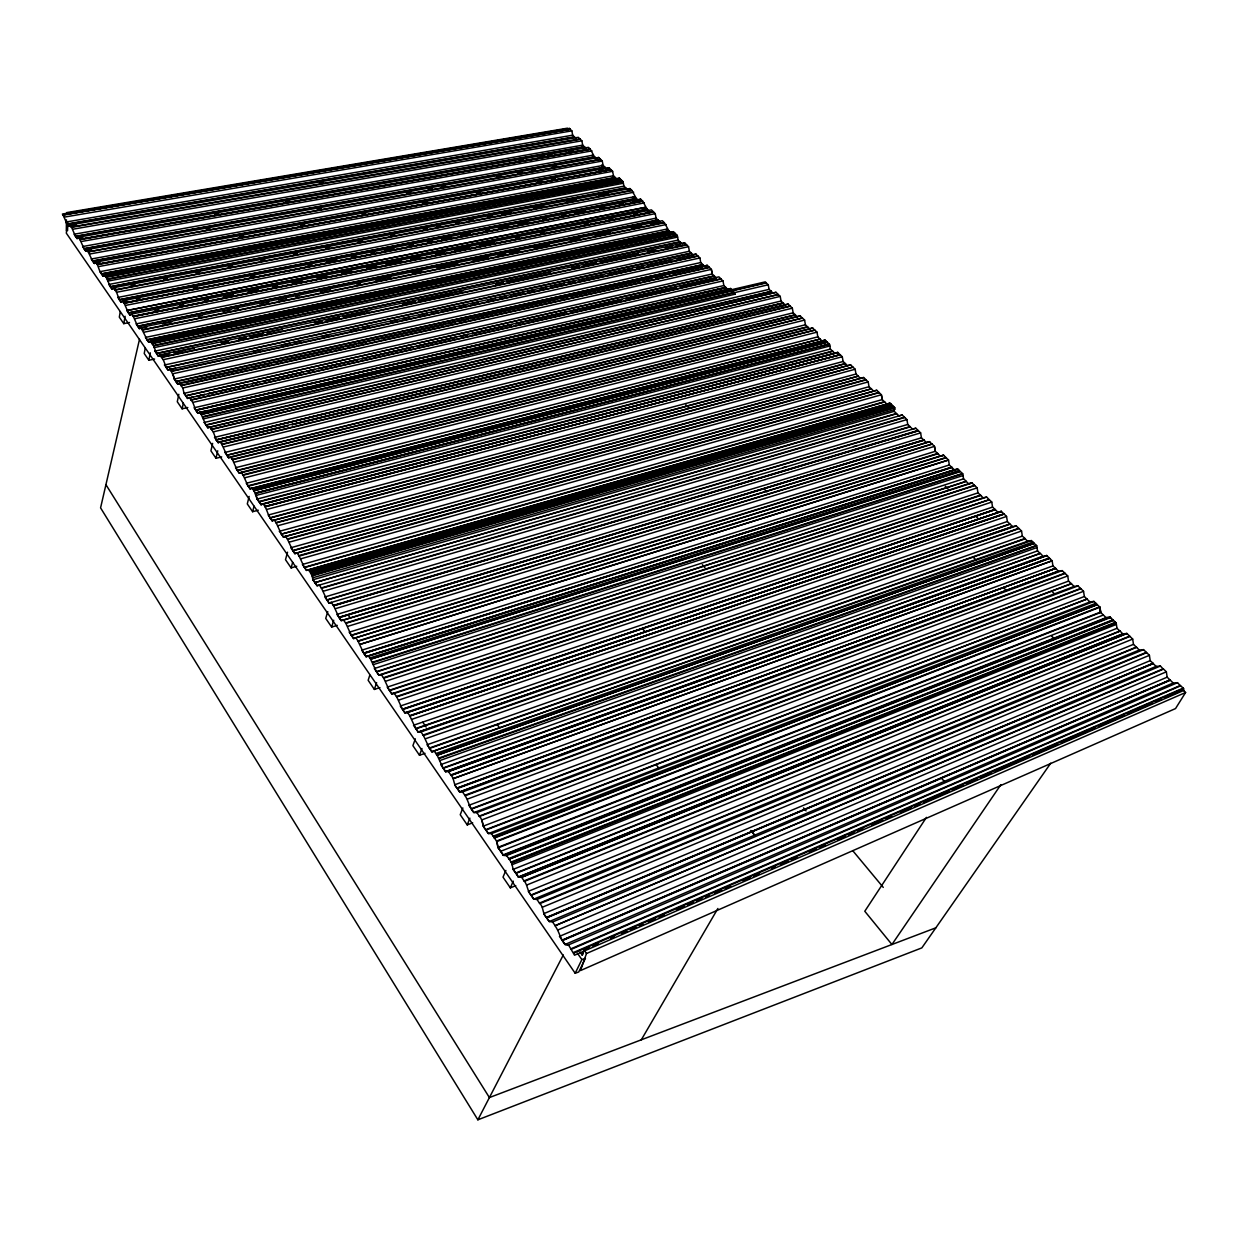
<?xml version="1.0" encoding="UTF-8"?>
<svg xmlns="http://www.w3.org/2000/svg" width="1248" height="1248" viewBox="0 0 1248 1248"><rect width="100%" height="100%" fill="white"/><g stroke="black" fill="none" stroke-linecap="round" stroke-linejoin="round"><path stroke-width="1.5" d="M153.644 345.821L156.484 353.434L680.082 241.831L682.094 244.015L684.59 242.767L688.537 246.683L689.38 251.269L691.486 253.188L166.265 367.583L167.887 369.923L175.5 368.222M166.28 367.458L167.887 369.876L695.9 253.999L697.804 256.136M702.874 264.607L175.859 381.451L171.335 371.42L698.006 256.09L699.894 257.962L700.736 262.564L702.655 264.389M211.52 429.515L778.237 294.466L776.006 292.313L207.808 427.69L204.22 422.448M211.442 429.468L209.617 426.644L207.808 427.643L206.107 425.084M720.814 278.928L722.998 280.909L723.856 285.558L727.974 289.661L730.642 288.522M735.041 294.185L730.642 288.491L197.621 412.901L195.764 410.124L725.868 287.383L195.749 410.186L192.816 402.386M66.316 230.662L66.456 219.835M795.382 314.808L793.151 312.842L792.34 308.178L790.327 306.228L221.926 444.553L219.991 441.636L218.15 442.588L216.403 440.123L213.236 431.87M67.579 230.662L67.688 223.439M802.308 318.1L800.28 315.9L228.634 457.813L226.871 455.255L795.194 314.792M232.487 459.67L237.307 470.356L807.487 326.758L805.412 324.792L804.601 320.096L802.558 318.115L232.502 459.732L230.521 456.846L228.634 457.766L226.886 455.239M773.261 293.467L771.264 291.33M243.064 475.207L241.207 472.259L239.273 473.148L235.529 467.735L805.444 324.761M790.327 306.228L788.081 304.028L785.288 305.136L783.167 302.874L216.232 439.873L214.5 437.362L781.061 301.018L783.058 303.014L216.232 439.873M253.968 490.932L252.034 487.906L250.068 488.764L248.071 485.784L820.17 339.019L248.243 486.19L250.068 488.81L820.357 341.609M263.032 503.786L837.814 352.388L840.138 354.791L264.95 506.782L840.169 354.682L842.275 356.741L843.102 361.499L845.395 363.48L270.067 517.764C267.197 513.24 266.651 507.874 263.032 503.786L261.019 504.613L259.007 501.587L832.588 351.047L834.85 353.449L261.019 504.66L259.178 501.899L832.759 351.374M814.788 330.268L812.651 327.928L809.765 328.988L807.487 326.804M105.362 276.136L620.459 179.119M814.663 330.018L242.954 474.833M281.502 534.175L858.406 376.21L855.972 374.041L855.161 369.252L850.637 364.853L272.126 520.744L268.226 515.034L843.133 361.483M845.489 363.73L270.254 518.029M287.399 539.027L285.511 536.266L283.405 536.999L281.518 534.222L283.405 536.999L863.6 377.52L868.187 381.919L869.014 386.74L871.354 388.799L292.734 550.54L287.383 539.011L865.769 379.564M852.727 367.084L276.026 522.6L274.186 519.901L272.126 520.681L270.286 517.967M292.952 550.696L294.856 553.613L876.751 390.281L881.384 394.758L882.227 399.563L886.891 404.149M873.631 391.232L871.432 388.83L292.937 550.82L294.856 553.566L297.024 552.911L299.114 556.093L879.2 392.621M304.512 567.341L306.478 570.43L890.058 403.182L894.738 407.737L895.034 409.406L313.232 577.652L308.677 569.712L306.478 570.367L304.543 567.59L884.692 401.965M309.473 571.007L891.197 404.29L309.426 570.866M151.273 342.42L674.528 232.783M311.626 574.002L893.412 406.442L894.239 411.31L896.485 413.509L314.917 582.629L896.75 413.712L898.966 415.927L902.179 415.007L904.41 417.144L906.922 419.593L907.748 424.476L910.307 426.8L327.038 600.179L321.563 588.307L904.566 417.518M321.547 588.354L319.348 585.109L317.101 585.733L315.12 582.832L317.101 585.733L902.179 414.976M918.356 430.747L333.528 605.826L331.36 602.456L329.066 603.096L327.07 600.054M931.991 444.226L929.604 441.636L343.559 620.131L341.203 620.615L339.16 617.698L924.004 440.263L921.43 437.798L920.618 432.884L915.798 428.22L912.538 429.094L910.26 426.91M931.85 444.023L345.571 623.017L343.559 620.084M943.582 455.27L940.212 456.097L937.716 453.461L351.265 635.201L345.836 623.376L932.178 444.132L934.471 446.363L935.314 451.292L349.19 632.206L351.25 635.092M339.191 617.588L341.203 620.615L929.604 441.683M363.964 653.453L366.07 656.635L368.534 656.198L370.64 659.194L960.102 471.292L957.746 468.983L954.314 469.794L951.943 467.516L949.338 464.989L948.511 460.013L943.582 455.224L940.212 456.05L353.543 638.461L351.468 635.497L937.919 453.757M974.485 485.55L972.098 482.945L968.62 483.725L378.815 675.074L376.662 671.954L378.815 675.012L381.342 674.684L972.098 482.945L968.62 483.772L966.202 481.416L376.678 671.876M989.196 499.777L396.739 696.93L402.449 709.254L995.03 509.449L992.566 507.109L991.754 502.055L986.622 497.078L983.096 497.827L980.538 495.128L389.345 690.3L383.698 678.194L974.766 485.55L977.153 487.874L977.98 492.882L980.507 495.16M1004.094 514.051L409.812 715.993L1004.094 514.051L1006.543 516.438L1007.37 521.508L1009.866 523.942L415.756 728.52L409.687 715.712L1003.782 513.817L1001.348 511.384L997.76 512.148L995.14 509.418M370.625 659.178L960.398 471.572L962.754 473.866L963.565 478.842L966.264 481.26L376.459 671.658L370.765 659.646M200.398 413.384L765.274 281.861L766.054 282.61L201.037 414.305L199.384 411.871M67.236 224.234L68.624 226.294L76.284 224.968L68.624 226.34L67.22 224.219L574.548 137.03L67.08 224.047L63.102 215.062L570.211 129.277L571.834 130.884M71.495 227.292L580.211 139.168L581.849 140.837L582.707 145.189M383.479 677.882L381.326 674.622L378.815 675.012M75.504 236.293L74.084 234.234L582.722 145.158L584.407 146.78L75.504 236.293L71.495 227.167M79.919 239.569L590.32 149.198L594.563 156.967L84.037 248.633L79.81 239.242L590.117 148.996L588.448 147.342L78.406 237.198L77.064 238.555L75.566 236.153M396.552 696.821L394.321 693.389L391.747 693.716L387.192 687.133L978.011 492.866M84.162 248.664L85.628 250.926L91.369 249.881M402.667 709.566L404.882 712.78L407.519 712.499L1001.348 511.43L404.882 712.78L402.698 709.566L995.342 509.683M1055.824 568.604L1058.398 571.225L1062.235 570.632L1064.825 573.097L1067.726 575.921L1068.538 581.1L1071.439 583.705M409.718 715.728L407.519 712.436L404.882 712.733M621.161 180.055L619.414 178.074L617.12 179.369L615.373 177.668L613.47 175.734L612.612 171.319L608.977 167.716L606.731 169.073L604.999 167.341L92.68 261.004M610.771 169.697L97.235 264.56L610.912 169.666L97.11 264.202L95.675 262.096L94.286 263.453L92.742 260.988M1007.386 521.492L413.509 725.26L418.236 732.092L420.935 731.812L423.415 735.556L1019.054 528.59L1021.535 531.008L1022.346 536.11L1025.06 538.512M494.114 837.642L1097.257 604.64L494.458 838.048L493.818 837.283M106.127 277.228L621.348 180.008L623.064 181.756L623.938 186.186L625.841 187.84L110.308 286.634L106.127 277.196M253.126 489.528L826.41 341.312M1112.764 619.788L1113.481 620.49L508.997 859.201L1113.044 620.194M1112.795 619.866L508.654 858.577M436.847 755.056L434.569 751.499L431.808 751.67L429.468 748.114M515.892 873.07L518.45 877.063L521.633 877.282L1126.882 633.485L1122.763 633.875L1119.986 630.911M115.066 290.16L631.925 190.507L636.324 198.494L119.293 299.645L116.563 292.266L113.412 287.711L111.961 289.021L110.464 286.853L625.903 188.105L627.65 189.883L629.959 188.557L631.722 190.289L114.878 289.864M1139.33 650.068L1133.48 644.358L1132.685 639.07L1126.882 633.438L521.617 877.219L518.435 877.016L515.954 873.397L1120.08 631.192M119.293 299.536L117.796 297.43L634.546 196.7M1143.527 649.662L1139.33 650.021L533.707 899.153L531.118 895.175L533.707 899.153L536.968 899.434L1143.527 649.615L1149.408 655.325L1150.204 660.66L1153.105 663.328L546.359 917.452C542.272 913.832 543.738 906.656 539.807 903.63L1146.584 652.735M124.129 303.248L642.626 201.115L647.088 209.071L128.404 312.811L124.145 303.202L642.626 201.115M450.731 774.899L448.422 771.514L1046.713 555.485L1052.126 560.758L1052.938 565.906L1055.605 568.355L457.002 788.143C453.274 784.586 454.49 778.144 450.731 774.961L1049.256 557.965M128.466 312.686L130.104 315.26L131.617 314.059L651.44 209.867L655.247 213.642L656.089 218.166L659.942 221.988L650.395 223.938M1163.261 669.115L1160.406 666.026L552.583 921.976L549.245 921.554L546.624 917.826L1153.09 663.281M459.623 791.918L1058.398 571.178L459.623 791.965L457.283 788.362L459.623 791.965L462.524 791.918L1062.251 570.586M1163.183 668.803L555.142 925.673L552.568 921.929M1065.09 573.518L465.161 795.74L462.509 791.856M1180.421 685.792L1177.519 682.672L1173.182 682.999L1167.161 677.18L1166.365 671.814L1163.557 669.084L555.173 925.688M653.453 211.864L133.318 316.508L137.639 326.18L657.93 219.898M137.81 326.274L139.355 328.661L140.899 327.413L147.124 339.721L668.959 230.786L670.94 232.939L673.405 231.676L677.305 235.544L678.148 240.115L680.02 241.972M147.139 339.768L148.73 342.233L150.322 341.016L152.022 343.684L675.464 233.797M580.008 139.168L578.354 137.311L69.935 224.968L68.624 226.34M586.264 148.715L584.501 146.734M308.693 569.759L890.058 403.182L886.891 404.102M594.75 157.123L84.178 248.836L85.613 250.879L86.986 249.553L92.68 261.128L604.984 167.092L603.112 165.438L602.254 161.039L598.65 157.466L596.435 158.839L594.688 156.858M163.238 359.674L166.234 367.349L691.298 253.032M500.635 851.308L1103.357 615.03M615.373 177.668L101.587 274.014L103.069 276.151L106.876 275.387M621.13 179.837L105.924 276.947L104.489 274.825L103.054 276.104L99.965 271.643L97.297 264.436M67.876 222.815L66.3 233.126L575.188 973.253L578.744 971.958L585.437 958.308L581.864 959.603L575.188 973.253M185.921 395.866L714.386 275.948L712.218 273.998L711.36 269.396L709.472 267.478L181.1 385.694L182.801 387.972L711.376 269.365L712.249 273.967L184.064 393.338L182.816 387.941M126.688 300.877L120.962 302.047L119.465 299.848L636.511 198.463L638.29 200.46L640.645 199.196L642.408 200.912L123.942 302.952L122.444 300.768L120.962 302.047L119.465 299.785M720.97 279.084L191.069 400.093L189.306 397.301M649.054 211.162L647.166 209.056M195.749 410.14L194.08 407.784L723.871 285.542M539.526 903.256L536.968 899.387M658.102 220.163L137.795 326.399L139.355 328.598L146.983 327.038M664.232 222.784L662.36 220.709L140.915 327.46M543.769 913.661L549.245 921.554L1156.147 666.385L1160.39 666.073M211.52 429.452L213.221 431.886L780.218 296.4L781.045 301.049M680.207 241.956L156.655 353.543M120.307 311.594L119.309 317.148L123.77 323.653L129.496 322.499M369.814 657.992L959.182 470.387M1177.519 682.672L568.464 944.923L565.048 944.486C560.352 939.011 559.291 931.819 555.313 926.141M571.444 949.229L1180.717 685.776L1183.572 688.553L1183.853 690.394L574.532 955.219L568.464 944.861L565.048 944.424L562.427 940.571M123.77 323.653L125.112 316.259M691.454 253.344L693.358 255.232L695.9 253.999M697.772 255.918L171.132 371.108L169.541 368.768M571.1 948.745L1180.374 685.433M226.793 454.943L221.879 444.569M172.957 373.714L174.221 379.049L177.653 384.025L707.335 265.356L709.41 267.556M145.283 347.927L144.222 353.496L148.855 360.251L154.565 359.034M714.355 276.12L716.305 278.054L680.3 286.244L716.305 278.008M148.855 360.251L150.29 352.825M726.008 287.711L195.92 410.498L197.621 412.948L207.09 410.701M178.838 394.29L177.278 401.747L182.13 408.829L187.808 407.519M253.968 490.885L827.486 342.342L829.561 344.37L830.388 349.112L832.51 351.187M182.13 408.829L183.316 403.229M771.264 291.517L206.092 425.209M783.26 303.202L216.403 440.045L218.15 442.588L288.101 425.693L218.15 442.588M790.078 306.025L221.723 444.241M569.353 128.435L62.4 214.048L63.055 215.202M226.871 455.255L795.444 314.933M435.926 753.527L1032.907 542.069M212.628 443.383L210.928 450.856L216.013 458.281L221.692 456.877M276.104 522.912L852.868 367.24M802.308 317.928L232.284 459.482M216.013 458.281L217.729 450.793M807.69 327.007L237.479 470.605L239.273 473.21L809.765 328.988M139.495 339.331L100.573 507.858L477.875 1119.815L921.835 947.887L1050.738 763.183M858.156 376.069L281.486 534.066L279.443 531.258M820.139 339.128L822.229 341.172L825.146 340.127L827.284 342.42M287.617 539.354L865.956 379.938M292.75 550.415L290.831 547.732L869.029 386.708M249.148 496.423L247.291 503.911L252.626 511.711L258.274 510.214M252.626 511.711L254.046 506.095M309.691 571.21L891.212 404.352M878.92 392.418L298.896 555.625M892.242 405.366L310.674 572.848L892.492 405.694M287.539 552.193L285.496 559.697L291.127 567.902L296.743 566.296M493.178 836.207L1095.9 603.299M291.127 567.902L292.672 562.271M904.394 417.191L321.298 587.964M918.06 430.466L333.341 605.358M945.89 457.532L357.989 640.957L355.945 637.978L353.543 638.461L351.484 635.388M79.888 239.538L590.32 149.245M327.756 611.582L325.728 618.415L331.656 627.058L337.241 625.342M331.656 627.058L333.7 620.225M363.823 653.141L951.803 467.204M974.47 485.316L383.432 677.711M980.647 495.487L389.563 690.612L391.747 693.716L394.321 693.436L986.622 497.078M369.798 675.199L368.144 680.3L374.384 689.426L379.938 687.601M374.384 689.426L376.631 682.609M582.27 955.157L584.048 950.04L589.415 947.716M583.159 952.645L582.27 955.235L580.039 952.021M1185.6 692.5L586.482 953.519L580.507 970.57L1175.538 708.568L1185.6 692.5L1182.995 689.972M415.334 738.847L412.901 745.649L419.5 755.274L425.006 753.34M1064.809 573.144L464.833 795.257M133.318 316.586L653.437 211.895M615.202 177.497L101.431 273.796L99.965 271.658L613.47 175.734M419.5 755.274L421.964 748.488M465.145 795.662C468.296 800.686 469.451 807.628 473.881 812.588L1074.076 586.451L1077.991 585.936L1080.924 588.822M423.431 735.431L429.296 748.082L1024.92 538.512M481.915 819.874L483.272 826.129L485.94 830.029L488.374 833.524L491.416 833.648L496.86 841.511L498.217 847.813L1100.767 612.44L1099.925 607.23L1093.95 601.411L1089.972 601.942L488.374 833.57L485.94 830.029L1087.102 599.04L485.69 829.686C481.79 825.942 483.226 819.593 479.201 816.098L1080.612 588.448M1096.586 604.048L493.849 837.283M437.128 755.274L1034.202 543.332L1036.729 545.782L1037.54 550.914L1040.099 553.41L443.04 767.988L437.112 755.18L1034.218 543.395L1031.394 540.587L1027.681 541.242L431.808 751.733L429.546 748.41L1025.17 538.808L1027.666 541.289L1031.394 540.634M152.069 343.668L153.629 345.836L677.305 235.544M462.883 807.955L460.231 814.71L467.22 824.897L472.68 822.838M1129.596 636.137L524.098 880.854C527.514 884.536 527.28 890.947 530.884 895.05L1136.46 647.026M156.593 353.402L154.892 351.094M467.22 824.897L469.903 818.158M668.912 230.911L664.388 222.721L142.584 330.049M1146.272 652.361L539.479 903.068M457.267 788.455L454.678 784.774M686.572 244.967L161.663 357.427L159.869 354.791L158.246 355.976L156.64 353.668L158.246 355.93L169.666 353.496L158.246 355.976M1170.312 680.238L562.38 940.618M505.877 870.433L503.006 877.141L510.338 887.858L515.752 885.659M181.1 385.694L179.353 382.933L177.668 384.072L176.03 381.623L702.874 264.654L704.761 266.573L707.335 265.356L179.353 382.996M714.168 275.933L185.734 395.756L184.064 393.338L185.858 395.725M510.338 887.858L513.256 881.15M766.054 282.812L768.253 284.762L769.064 289.38L771.139 291.19M771.077 291.33L205.92 424.96L201.271 414.586L766.288 282.922M778.237 294.528L780.218 296.4M819.92 338.863L817.83 336.882L817.003 332.155L814.944 330.158L243.126 475.223L248.071 485.924L246.262 483.272L817.846 336.851M477.875 1119.815L563.316 954.954M562.24 940.181L1170.031 679.973L562.115 940.243L559.463 936.39L1167.192 677.149M884.489 401.684L304.325 567.31L299.083 556.031M641.316 1039.802L717.896 908.466M910.088 426.613L326.851 599.882L324.839 596.981L907.78 424.445M276.26 523.021L281.33 534.035M918.216 430.81L333.606 605.701L338.957 617.417L923.738 440.06M926.453 817.362L864.786 911.258L891.93 944.518L1000.865 784.664M1049.537 558.308L450.996 775.367L1049.474 558.386M363.776 653.141L361.67 650.208M1119.784 630.926L1116.991 628.306L1116.196 623.033L1110.127 617.152L1106.087 617.635L503.131 854.911L506.236 855.052L511.789 863.023L513.131 869.388L515.658 873.038L1119.971 630.942M1129.908 636.449L524.456 881.369M68.624 226.294L69.935 224.921L71.432 227.308M429.421 748.036L427.034 744.76L1022.377 536.094M457.018 788.096L1055.527 568.433M103.069 276.151L104.489 274.872L619.414 178.074M923.754 439.967L338.941 617.339L336.929 614.437L921.461 437.783M531.164 895.237L528.341 891.322L1133.512 644.342M187.559 398.362L193.253 397.067L187.574 398.408L185.921 395.975L187.574 398.408L718.926 276.853L720.845 278.756L190.975 399.937M606.731 169.026L608.977 167.716L95.69 262.142M207.808 427.69L776.006 292.313M638.29 200.413L640.645 199.15L122.46 300.815M592.987 946.156L598.354 943.831M610.88 938.387L614.453 936.842M621.598 933.738L626.964 931.414M630.536 929.854L635.903 927.529M639.475 925.969L643.063 924.425M648.414 922.085L655.574 918.98M659.147 917.436L664.513 915.096M677.024 909.667L684.185 906.563M687.757 905.018L693.124 902.678M696.696 901.134L702.062 898.794M705.635 897.25L709.207 895.69M714.574 893.365L721.718 890.261M725.306 888.701L730.657 886.376M743.184 880.948L750.329 877.843M753.901 876.283L759.268 873.959M771.779 868.53L775.367 866.97M780.718 864.646L787.878 861.541M791.45 859.981L796.817 857.657M809.328 852.228L816.488 849.108M820.061 847.564L825.427 845.239M837.938 839.795L845.083 836.69M848.671 835.146L854.022 832.806M857.61 831.262L862.961 828.937M871.9 825.053L882.632 820.388M886.205 818.844L891.571 816.504M900.51 812.62L911.243 807.971M914.815 806.411L920.182 804.086M923.754 802.542L948.792 791.669M952.364 790.109L963.082 785.46M966.67 783.9L977.387 779.251M980.975 777.691L991.692 773.027M995.264 771.482L1029.241 756.725M1032.814 755.18L1057.852 744.307M1061.424 742.763L1095.401 728.005M1098.973 726.461L1123.996 715.588M1127.568 714.028L1152.606 703.17M1156.178 701.61L1161.545 699.286M1165.117 697.726L1181.216 690.737M250.068 488.81L825.146 340.08L822.229 341.125M573.674 952.442L1183.135 688.132M574.064 953.004L1183.572 688.553M565.048 944.486L1173.182 682.999M558.074 929.916L1166.365 671.814M1153.386 663.577L546.671 917.717M543.754 913.661L1150.235 660.629M542.365 907.234L1149.408 655.325M531.133 895.424L1136.585 647.338M526.937 884.957L1132.685 639.07M518.435 877.016L1122.763 633.875L518.45 877.063M513.131 869.388L1117.022 628.29M511.446 862.586L1115.837 622.705L1116.133 624.499L511.945 864.739L511.477 862.571M511.774 863.039L1116.196 623.033M511.087 862.056L1115.431 622.3M497.936 847.345L503.443 855.301L1106.43 617.963L1110.47 617.526L506.548 855.504L503.443 855.364L497.905 847.361L496.564 841.043L1099.582 606.887L1100.393 612.128L1106.43 618.01M506.236 855.052L1110.127 617.152M497.905 847.361L1100.424 612.113M496.86 841.511L1099.925 607.23M491.416 833.648L1093.95 601.411M483.257 826.145L1084.387 596.497L1087.024 599.118M481.884 819.889L1083.545 591.302L1084.356 596.513M935.86 927.81L489.403 1097.569L105.924 484.661M272.126 520.744L850.637 364.853M1074.076 586.498L1071.486 583.752L471.479 809.11L473.881 812.542L476.845 812.604L1077.991 585.889M1068.569 581.084L468.842 805.303L471.245 808.766L1071.314 583.596M467.485 799.079L1067.726 575.921M457.252 788.549L1055.668 568.308M454.662 784.789L1052.969 565.89M1052.126 560.758L453.336 778.596L1052.095 560.773M445.598 771.685L1042.938 556.156L1040.364 553.379L443.274 768.316L445.598 771.623L1046.713 555.532L448.422 771.576L445.598 771.623L440.747 764.603L1037.572 550.883M439.031 758.004L1036.339 545.407M439.374 758.488L1036.729 545.782M439.826 760.562L1037.01 547.529M1031.394 540.587L431.808 751.733M436.8 754.79L1033.952 543.379M425.662 738.691L1021.535 531.008M1016.278 525.892L420.935 731.874L418.236 732.092L416.021 728.832L1010.147 524.176L1012.612 526.625L418.236 732.092L1012.612 526.578L1016.262 525.938L1018.758 528.31L423.134 735.041M834.85 353.418L837.814 352.435L261.019 504.613M412.168 719.207L1006.543 516.438M407.519 712.436L1001.348 511.384M995.046 509.512L402.449 709.254L400.265 706.04L992.597 507.078M396.458 696.509L989.102 499.762M398.892 700.034L991.754 502.055M391.747 693.779L983.096 497.827M385.835 681.174L977.153 487.874M963.596 478.826L374.306 668.554L376.444 671.58M372.668 662.158L962.38 473.507M372.965 662.594L962.754 473.866M373.417 664.607L963.004 475.55M951.694 467.236L363.745 653.203L358.036 641.207M363.964 653.578L951.974 467.516M366.07 656.588L954.314 469.794L366.07 656.635L363.995 653.578M368.534 656.198L957.746 468.983M361.639 650.224L949.354 464.958M943.582 455.224L353.543 638.508L355.961 638.024M946.187 457.751L358.098 641.347M347.864 626.324L934.471 446.363L935.298 451.308L937.716 453.461M335.587 608.618L920.618 432.884M393.214 583.768L396.942 582.644M464.022 562.661L467.75 561.553M510.604 548.792L514.332 547.669M547.872 537.685L551.6 536.578M581.412 527.686L585.14 526.578M665.262 502.71L668.99 501.602M736.07 481.619L739.799 480.496M749.112 477.719L752.84 476.611M782.652 467.735L786.38 466.627M853.46 446.644L857.189 445.52M329.066 603.096L915.798 428.22M323.513 591.178L906.922 419.593M894.254 411.294L312.936 579.758L311.641 573.986M312.515 575.281L894.41 407.41M312.796 575.687L894.738 407.737M301.064 558.745L881.384 394.758L882.211 399.594L302.375 564.486L304.543 567.466M294.856 553.566L876.751 390.25M289.505 542.069L868.187 381.919M283.405 536.999L863.6 377.473M279.427 531.289L856.003 374.026M278.117 525.626L855.161 369.252M264.841 506.438L839.935 354.713M266.9 509.418L842.275 356.741M256.292 495.362L829.858 345.992M254.062 490.823L257.15 499.06L830.419 349.097M253.843 490.62L827.237 342.108M255.59 493.038L829.249 344.058M255.59 493.085L829.234 344.105M255.856 493.459L829.561 344.37M244.967 477.734L817.003 332.155M241.207 472.306L812.651 327.928M331.36 602.456L329.066 603.049L327.07 600.163M234.234 462.228L804.601 320.096M230.537 456.893L800.28 315.9M224.936 452.447L793.182 312.827M223.657 446.956L792.34 308.178M220.007 441.683L788.081 304.028M211.333 429.218L778.128 294.59M204.22 422.479L769.096 289.364M202.691 416.692L734.479 292.297M202.94 417.05L768.253 284.762M203.377 418.891L735.072 294.185M210.881 409.859L309.364 386.911M313.17 386.084L400.296 365.789M404.087 364.946L438.173 356.975M441.964 356.148L470.371 349.502M474.162 348.66L631.379 312.078M635.17 311.236L727.974 289.614M722.998 280.909L192.8 402.402L191.038 400.031M197.044 396.193L204.625 394.477L197.044 396.256M263.375 381.108L303.17 372.044L274.747 378.565M306.961 371.186L314.543 369.455L306.961 371.233M361.92 358.675L413.088 347.022L373.292 356.132M460.465 336.242L468.047 334.511M566.592 312.078L515.424 323.731L523.006 322.046M621.551 299.582L570.383 311.22L577.964 309.535M215.998 391.934L208.416 393.666L248.212 384.556L219.788 391.076M263.375 381.155L270.956 379.423M361.92 358.722L369.502 356.99M424.46 344.479L416.879 346.211L456.674 337.1L428.251 343.621M460.465 336.289L468.047 334.558M526.796 321.188L566.592 312.125M581.755 308.677L621.551 299.614M180.976 385.351L709.238 267.244M174.205 379.064L700.752 262.548M177.668 384.072L181.459 383.167M185.266 382.325L248.056 368.332M251.878 367.52L259.475 365.773M263.297 364.978L270.894 363.23M274.716 362.435L282.313 360.688M286.12 359.845L331.796 349.658M335.603 348.863L343.216 347.116M347.022 346.32L354.619 344.573M358.441 343.777L366.038 342.03M381.264 338.629L444.07 324.636M447.876 323.84L455.473 322.093M459.295 321.298L466.892 319.55M470.699 318.739L556.327 299.614M560.149 298.818L567.746 297.071M571.553 296.26L640.068 280.956M643.874 280.145L651.472 278.413M655.278 277.602L662.891 275.855M672.407 273.749L702.858 266.947M172.942 373.729L699.894 257.962M253.562 351.234L261.175 349.518M282.126 344.994L289.723 343.278M293.545 342.498L301.158 340.798M322.109 336.274L329.706 334.558M350.657 330.034L358.27 328.318M362.076 327.538L369.689 325.837M390.64 321.313L398.252 319.597M402.059 318.817L409.672 317.101M419.203 315.073L426.816 313.373M430.622 312.577L438.235 310.877M442.042 310.081L455.364 307.133M459.186 306.353L466.799 304.637M470.605 303.857L478.218 302.141M487.734 300.113L495.347 298.412M499.169 297.617L506.782 295.916M510.588 295.121L523.91 292.172M527.717 291.392L535.33 289.676M539.136 288.896L546.749 287.18M550.571 286.4L563.893 283.452M567.7 282.656L575.312 280.956M579.119 280.16L603.876 274.716M607.682 273.936L632.44 268.492M636.246 267.696L643.859 265.996M647.665 265.2L672.407 259.756M676.229 258.976L691.454 255.606M164.486 364.993L689.395 251.254M688.537 246.683L163.223 359.689L161.538 357.443M159.869 354.853L684.59 242.767M194.438 348.192L173.472 352.669L183.004 350.688M221.099 342.498L228.727 340.876L221.114 342.545M245.872 337.21L238.243 338.832L245.872 337.256M263.016 333.544L249.678 336.398L263.016 333.59M266.822 332.732L282.064 329.472M369.689 310.752L343.013 316.446L363.979 312.016M415.397 300.971L402.074 303.826L415.412 301.018M419.203 300.16L463.024 290.8M503.022 282.251L495.409 283.873L503.022 282.298M550.649 272.064L506.828 281.44L539.214 274.56M638.274 253.344L600.179 261.487L626.839 255.824M655.418 249.678L647.806 251.3L655.418 249.725M676.369 245.201L680.176 244.39L676.369 245.248M266.822 332.779L270.629 331.968M419.219 300.206L451.604 293.28M161.46 357.146L686.447 244.624M154.066 347.63L677.602 237.104M154.892 351.125L678.179 240.084M154.456 340.985L148.73 342.233L147.155 339.94L669.068 230.864M158.262 340.236L167.794 338.192M194.485 332.654L202.098 331.016M205.92 330.268L215.436 328.224M242.128 322.686L263.078 318.24M289.77 312.718L310.736 308.272M325.978 305.136L339.316 302.297M343.138 301.548L352.669 299.504M379.345 293.966L400.312 289.536M415.553 286.385L423.181 284.747M426.988 283.998L447.954 279.568M463.211 276.416L476.549 273.577M480.355 272.828L495.596 269.584M499.418 268.835L507.047 267.197M516.578 265.247L537.529 260.816M552.786 257.665L560.399 256.027M564.221 255.278L585.187 250.848M600.428 247.697L613.766 244.858M617.588 244.109L632.83 240.88M636.636 240.115L644.264 238.477M653.796 236.527L669.037 233.298M151.866 343.294L675.246 233.501M153.41 345.509L677.024 235.264M667.072 229.055L145.423 337.428L146.983 339.659M144.175 332.186L666.214 224.531M162.24 323.965L171.772 321.968M198.463 316.54L202.285 315.713M223.252 311.47L230.88 309.847M234.702 309.067L238.508 308.287M259.49 304.044L269.022 302.032M278.554 300.128L286.182 298.522M295.714 296.572L299.536 295.792M320.518 291.533L330.034 289.536M356.741 284.107L360.547 283.28M375.804 280.207L391.061 277.04M412.043 272.782L421.574 270.785M436.831 267.696L457.798 263.359M473.054 260.286L488.311 257.104M497.843 255.2L505.471 253.594M509.293 252.86L518.825 250.864M534.082 247.775L549.338 244.608M570.305 240.349L579.852 238.352M595.109 235.279L610.35 232.112M631.332 227.854L640.864 225.857M664.17 222.503L142.459 329.753M656.105 218.15L136.079 323.918L137.748 326.134M154.908 310.284L158.714 309.473M179.712 305.308L183.518 304.496M204.5 300.284L208.322 299.52M223.595 296.509L233.126 294.544M248.383 291.533L257.93 289.567M273.187 286.556L277.009 285.745M292.266 282.734L301.813 280.769M317.07 277.758L326.617 275.792M341.874 272.782L351.406 270.816M366.678 267.805L376.21 265.84M385.757 263.983L401.014 260.879M410.561 259.007L420.092 257.041M435.365 254.03L444.896 252.065M454.444 250.208L469.7 247.088M479.248 245.232L494.504 242.128M515.486 237.916L519.308 237.151M540.29 232.939L544.112 232.175M584.189 224.172L587.995 223.361M608.977 219.196L612.799 218.4M633.781 214.188L637.603 213.424M647.26 209.352L128.56 313.03L130.088 315.214L131.617 313.997L133.115 316.212L653.234 211.645M134.846 318.708L655.247 213.642M128.388 312.764L126.89 310.565L645.263 207.355M126.875 310.596L645.247 207.386M125.642 305.401L644.405 202.878M136.235 299.052L140.057 298.256M193.502 287.804L197.324 287.009M250.77 276.557L254.592 275.761M308.038 265.309L311.86 264.514M327.132 261.565L336.679 259.646M351.952 256.651L355.758 255.902M371.03 252.892L374.852 252.143M384.4 250.318L393.947 248.399M409.219 245.404L413.026 244.655M428.298 241.66L432.12 240.895M441.667 239.07L451.214 237.151M460.762 235.326L470.293 233.407M485.566 230.412L489.388 229.663M498.935 227.822L508.482 225.904M518.029 224.078L527.561 222.16M542.849 219.211L546.655 218.416M561.928 215.452L565.75 214.656M575.297 212.831L584.828 210.912M600.116 207.964L603.923 207.168M619.195 204.204L623.017 203.424M632.564 201.583L636.371 200.788M113.412 287.758L629.959 188.557M115.768 288.241L111.961 289.021L108.826 284.45L623.953 186.155M131.056 285.34L134.878 284.56M163.519 279.1L167.341 278.32M195.998 272.86L199.805 272.08M228.462 266.62L232.284 265.84M260.941 260.38L264.748 259.6M293.405 254.14L297.211 253.36M325.868 247.9L329.69 247.12M358.348 241.644L362.154 240.864M390.811 235.404L394.633 234.624M423.275 229.164L427.097 228.384M436.644 226.59L440.466 225.81M455.754 222.924L459.56 222.144M469.123 220.35L472.945 219.57M488.218 216.684L492.04 215.904M501.587 214.11L511.134 212.238M534.066 207.87L543.613 205.982M566.53 201.63L576.077 199.742M598.993 195.39L608.54 193.502M116.548 292.282L633.688 192.239M107.375 279.022L622.83 181.459M107.578 279.334L623.095 181.724M107.999 281.081L623.392 183.253M133.63 270.348L137.452 269.63M233.002 251.644L236.824 250.926M259.756 246.62L263.578 245.903M273.14 244.14L276.962 243.376M345.758 230.428L349.58 229.71M359.143 227.916L362.965 227.198M399.266 220.412L403.088 219.648M439.405 212.862L443.227 212.098M458.515 209.212L462.337 208.494M471.884 206.7L475.706 205.982M485.269 204.235L489.091 203.471M498.638 201.708L502.46 200.944M525.392 196.669L529.214 195.92M565.531 189.119L575.078 187.278M584.641 185.484L588.463 184.766M598.01 183.004L601.832 182.255M611.395 180.492L615.217 179.728M98.732 266.557L612.612 171.319M94.286 263.453L100.012 262.345M239.6 236.636L243.422 235.934M300.799 225.42L304.606 224.671M361.982 214.141L365.804 213.392M423.166 202.878L426.988 202.129M476.705 192.972L480.527 192.27M537.888 181.74L541.71 181.007M551.273 179.244L555.095 178.526M599.071 170.477L602.893 169.728M603.112 165.438L91.229 259.022L92.664 261.082M86.986 249.6L598.65 157.466M85.613 250.879L91.354 249.834M206.154 229.148L209.976 228.462M407.035 192.941L410.857 192.239L407.035 192.988M431.902 188.448L428.08 189.15L431.902 188.495M441.464 186.732L445.302 186.046M496.954 176.732L500.776 176.03M521.82 172.24L517.998 172.942L521.82 172.286M531.383 170.524L535.22 169.837M556.265 166.031L552.427 166.733L556.265 166.078M89.996 253.952L602.254 161.039M592.862 155.236L82.602 246.542L84.022 248.57M82.805 237.494L77.064 238.555L75.66 236.48L584.594 147.014M214.89 214.188L218.728 213.517M285.714 201.692L289.552 201.022M519.262 160.493L523.099 159.822M540.322 156.78L544.144 156.109M547.981 155.47L551.803 154.752M569.041 151.757L572.863 151.039M81.385 241.504L592.004 150.868M71.339 227.042L579.977 139.058M72.883 229.211L581.88 140.806M576.202 138.715L572.707 135.19L65.692 222.082L67.158 223.985M319.535 182.972L323.372 182.317M64.475 217.074L571.849 130.868L572.692 135.221M567.481 128.185L66.565 212.628L67.813 214.422M1106.087 617.682L1110.47 617.479M923.894 439.982L926.297 442.541M503.443 855.301L506.548 855.442M479.357 816.488L1080.924 588.744L1083.545 591.302M515.845 873.007L513.162 869.372M570.071 129.293L62.93 214.843L570.008 129.043L569.369 128.388M795.413 315.042L797.456 317.039M845.458 363.792L847.61 365.898M858.359 376.366L860.543 378.487M1087.289 599.368L1089.972 601.988M1153.308 663.686L1156.132 666.432M945.313 486.268L948.074 488.998M975.78 516.313L978.557 519.043M1051.955 591.396L1054.732 594.126M582.223 145.829L584.984 148.574M591.88 155.438L596.014 159.557M601.536 165.048L605.686 169.182M633.282 196.638L637.416 200.756M644.327 207.636L648.461 211.754M655.356 218.618L658.117 221.364M666.401 229.601L669.162 232.346M601.895 165.625L606.013 169.728M612.877 176.561L615.623 179.291M644.452 207.979L648.554 212.066M655.418 218.899L658.164 221.629M666.401 229.835L669.146 232.565M973.346 557.357L976.092 560.118M1003.579 587.746L1006.325 590.507M1051.658 636.074L1054.404 638.836M685.948 404.851L688.6 407.706M764.228 489.091L766.88 491.946M941.788 778.58L944.377 781.482M702.328 564.72L704.886 567.668M852.727 850.652L883.272 887.406M803.54 807.877L806.021 810.872M642.642 628.758L645.107 631.769M754.572 835.068L750.922 830.497L754.572 835.099M656.074 764.603L658.476 767.676M497.312 724.682L499.59 727.834M584.048 950.04L586.482 953.519M348.192 615.046L350.407 618.244M422.791 722.249L426.145 727.038M577.418 953.207L581.864 959.603M78.406 237.151L79.825 239.304M476.845 812.557L479.185 816.02M521.617 877.219L524.144 881.041M92.82 261.347L94.286 263.406M164.486 364.978L166.093 367.286M224.952 452.431L226.684 454.943M257.166 499.044L258.976 501.665L257.15 499.06L255.871 493.444M88.452 251.831L600.569 159.401L88.421 251.784M1099.894 607.246L1100.72 612.456M948.511 460.013L360.329 644.296L948.48 460.044M785.288 305.136L291.876 424.726L785.288 305.183M259.584 381.966L252.002 383.698L259.584 382.013M358.129 359.533L318.334 368.597L358.129 359.58M511.633 324.589L471.838 333.653L511.633 324.636M676.494 287.071L625.326 298.709L676.51 287.102M322.062 320.923L314.449 322.546L322.062 320.97M339.206 317.257L325.868 320.112L339.206 317.304M579.228 265.964L571.6 267.587L579.228 266.011M596.372 262.298L583.034 265.153L596.372 262.345M672.563 246.012L664.934 247.65L672.563 246.059M673.405 231.722L150.322 341.063L673.405 231.676M320.939 208.447L317.117 209.149L320.939 208.494M314.902 582.566L312.952 579.743L314.917 582.629"/></g></svg>
